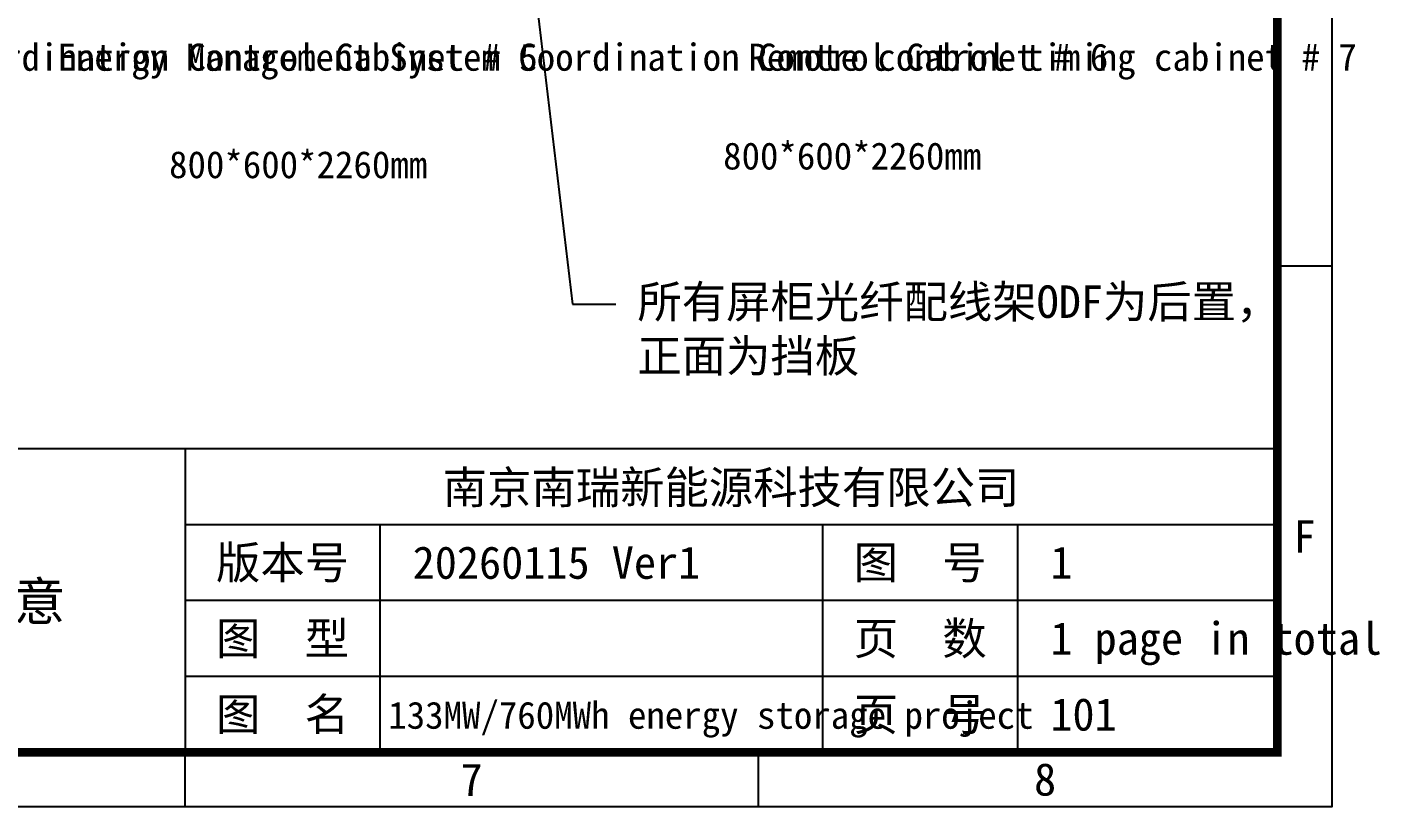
# Model space of a CAD drawing. Header units: millimetres. Extents: x 28 to 517, y 64 to 363.
# Drawn here: x 392.2 to 517, y 63.9 to 135.8 of the extents above; entities that cross this region are included whole.
import ezdxf
from ezdxf import colors
from ezdxf.entities.mleader import LeaderData, LeaderLine
from ezdxf.enums import TextEntityAlignment as Align
from ezdxf.math import Vec2, Vec3

# ---------------------------------------------------------------- set-up
doc = ezdxf.new("R2010")
doc.units = ezdxf.units.MM
doc.layers.add('可编辑文字', color=7, linetype='Continuous')
doc.layers.add('图框', color=3, linetype='Continuous')
doc.styles.get("Standard").update_dxf_attribs({"font": 'SimSun.ttf'})

# ---------------------------------------------------------------- blocks, each defined once
blk = doc.blocks.new('*U41')
at = {"layer": '图框'}
for p, q in [((438.18, 49.87), (433.14, 49.87)), ((433.14, 33.04), (253.04, 33.04)), ((332.39, 33.04), (332.39, 5.04)), ((332.39, 26.04), (433.14, 26.04)), ((350.39, 5.04), (350.39, 26.04)), ((391.21, 26.04), (391.21, 5.04)), ((409.21, 5.04), (409.21, 26.04)), ((433.14, 19.04), (332.39, 19.04)), ((433.14, 12.04), (332.39, 12.04)), ((332.39, 0), (332.39, 5.04)), ((385.28, 0), (385.28, 5.04))]:
    blk.add_line(p, q, dxfattribs=at)
blk.add_lwpolyline([(15, 299.25), (438.18, 299.25), (438.18, 0), (15, 0), (15, 299.25)], dxfattribs=at)
at = {"layer": '图框', "const_width": 0.806}
blk.add_lwpolyline([(40.19, 5.04), (433.14, 5.04), (433.14, 294.21), (40.19, 294.21), (40.19, 5.04)], dxfattribs=at)
at = {"layer": '可编辑文字'}
blk.add_text('20260115 Ver1', height=3, dxfattribs=at).set_placement((353.39, 22.54), align=Align.MIDDLE_LEFT)
blk.add_text('能量管理系统屏柜就位示意', height=3.5, dxfattribs=at).set_placement((292.71, 19.04), align=Align.MIDDLE)
at = {"layer": '图框', "color": 5}
blk.add_text('南京南瑞新能源科技有限公司', height=3, dxfattribs=at).set_placement((382.76, 29.54), align=Align.MIDDLE)
at = {"layer": '图框'}
for s, p in [('F', (435.66, 24.94)), ('7', (358.83, 2.52)), ('8', (411.73, 2.52))]:
    blk.add_text(s, height=3, dxfattribs=at).set_placement(p, align=Align.MIDDLE)
for s, p in [('版本号', (341.39, 22.54)), ('图  号', (400.21, 22.54)), ('页  数', (400.21, 15.54)), ('图  型', (341.39, 15.54)), ('图  名', (341.39, 8.54)), ('页  号', (400.21, 8.54))]:
    blk.add_text(s, height=3, dxfattribs=at).set_placement(p, align=Align.MIDDLE_CENTER)

msp = doc.modelspace()

# ---------------------------------------------------------------- block references
at = {"layer": '图框'}
msp.add_blockref('*U41', (74.42, 63.86), dxfattribs=at)

# ---------------------------------------------------------------- texts
at = {"layer": '可编辑文字'}
for s, height, p in [('Energy Management System Coordination Control Cabinet # 5', 2.5, (342.41, 133.01)), ('Energy Management System Coordination Control Cabinet # 6', 2.5, (395.04, 133.01)), ('Remote control timing cabinet # 7', 2.5, (458.78, 133.01)), ('800*600*2260mm', 2.5, (456.45, 123.9)), ('800*600*2260mm', 2.5, (405.34, 123.1)), ('1', 3, (486.63, 86.4)), ('1 page in total', 3, (486.63, 79.4)), ('133MW/760MWh energy storage project', 2.5, (425.56, 72.32)), ('101', 3, (486.63, 72.4))]:
    msp.add_text(s, height=height, dxfattribs=at).set_placement(p, align=Align.MIDDLE_LEFT)

# ---------------------------------------------------------------- leaders
at = {"layer": '可编辑文字', "color": 2}
ml = msp.add_multileader_mtext('Standard', dxfattribs=at)
ml.set_content('所有屏柜光纤配线架ODF为后置，\\P正面为挡板', color=2)
ml.set_leader_properties()
ml.build(insert=Vec2(0, 0))
ml.multileader.update_dxf_attribs({"dogleg_length": 4, "arrow_head_size": 3})
ctx = ml.context
ctx.base_point, ctx.char_height, ctx.arrow_head_size, ctx.plane_origin = Vec3(446.54, 110.23), 3, 3, Vec3(433.39, 227.55)
notes = []
notes.append((ctx, [(0, (1, 1, 0), (442.54, 110.23), (1, 0), 4, [(0, [(433.39, 187.15)], 0, [])])]))
ctx.mtext.insert, ctx.mtext.flow_direction = Vec3(448.54, 111.96), 5
for ctx, leaders in notes:
    for number, flags, end, landing, length, lines in leaders:
        leader = LeaderData()
        leader.index, (leader.has_last_leader_line, leader.has_dogleg_vector, leader.attachment_direction) = number, flags
        leader.last_leader_point, leader.dogleg_vector, leader.dogleg_length = Vec3(end), Vec3(landing), length
        for number, points, colour, breaks in lines:
            line = LeaderLine()
            line.index, line.vertices, line.color, line.breaks = number, Vec3.list(points), colors.encode_raw_color(colour), breaks
            leader.lines.append(line)
        ctx.leaders.append(leader)

doc.saveas('drawing.dxf')
